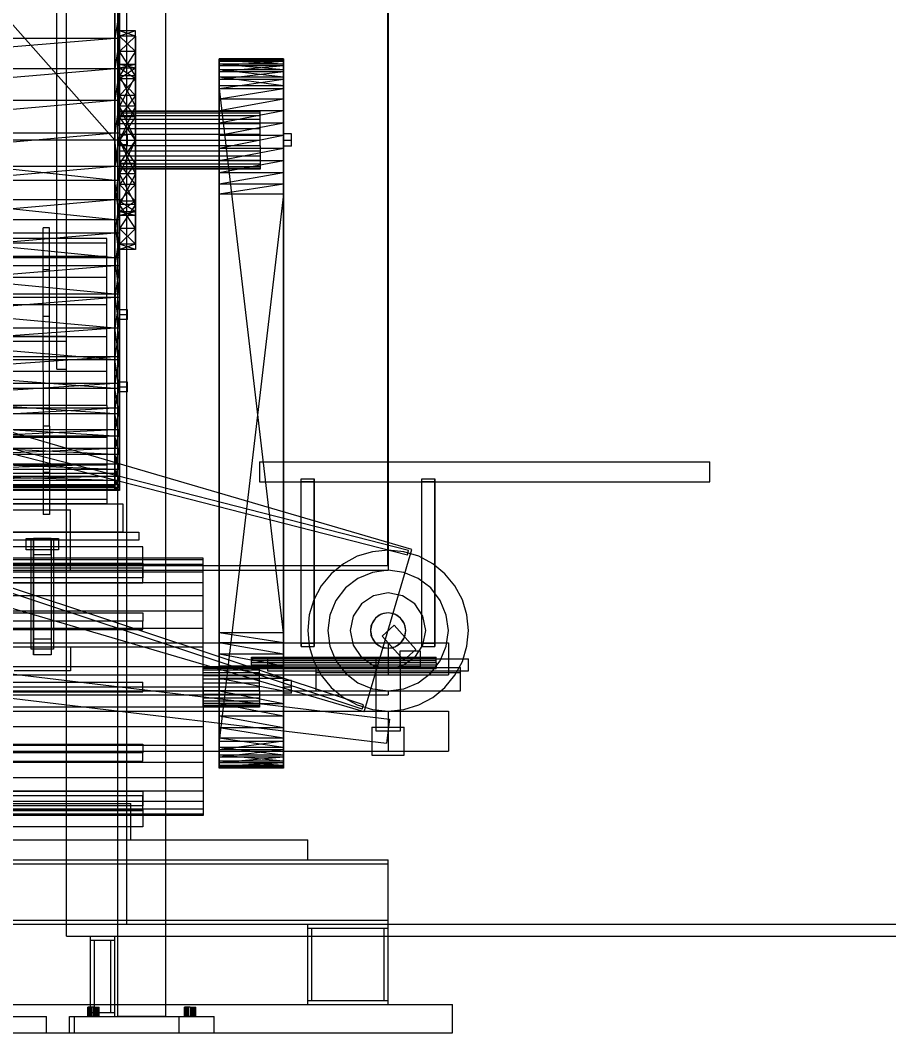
# Model space of a CAD drawing. Header units: millimetres. Extents: x -1970 to 59977, y -65068 to 6837.
# Drawn here: x 2142 to 3223, y -36000 to -34741 of the extents above; entities that cross this region are included whole.
import ezdxf

# ---------------------------------------------------------------- set-up
doc = ezdxf.new("R2010")
doc.units = ezdxf.units.MM
for name, color, linetype, lineweight in [('COTAS_P', 1, 'Continuous', 0), ('frontal_C04', 7, 'Continuous', 0), ('frontal_dos-mix', 7, 'Continuous', 0), ('frontal_secador', 7, 'Continuous', 0)]:
    doc.layers.add(name, color=color, linetype=linetype, lineweight=lineweight)
doc.dimstyles.new('R19_100', dxfattribs={"dimtxt": 250, "dimasz": 150, "dimexe": 150, "dimexo": 80, "dimgap": 100, "dimtad": 1, "dimtih": 1, "dimtoh": 1, "dimdsep": 46, "dimcen": 0.09, "dimadec": 0, "dimazin": 0, "dimtfac": 1, "dimtdec": 4, "dimtofl": 0, "dimtmove": 0, "dimatfit": 3, "dimfxl": 1, "dimtolj": 1, "dimtzin": 0, "dimarcsym": 0})

# ---------------------------------------------------------------- blocks, each defined once
blk = doc.blocks.new('*D37')
at = {"layer": 'COTAS_P', "color": 0, "lineweight": -2, "transparency": 16777216}
for p, q in [((-1750, -35420), (-1750, -34450)), ((2600, -35420), (2600, -34450)), ((-1600, -34600), (2450, -34600))]:
    blk.add_line(p, q, dxfattribs=at)
at = {"layer": 'COTAS_P', "color": 0, "transparency": 16777216}
for points in [[(-1600, -34575), (-1600, -34625), (-1750, -34600)], [(2450, -34575), (2450, -34625), (2600, -34600)]]:
    blk.add_solid(points, dxfattribs=at)
at = {"layer": 'Defpoints', "color": 0, "transparency": 16777216}
for p in [(2600, -34600), (-1750, -35500), (2600, -35500)]:
    blk.add_point(p, dxfattribs=at)

msp = doc.modelspace()

# ---------------------------------------------------------------- linework, layer by layer
at = {"layer": 'frontal_C04'}
for p, q in [((2170.833, -35012.865), (2170.833, -34999.3)), ((2178.833, -34999.3), (2170.833, -34999.3)), ((2178.833, -35012.865), (2178.833, -34999.3)), ((2250, -35012.5), (1600, -35012.5)), ((2250, -35018.122), (1600, -35018.122)), ((2170.833, -35051.494), (2170.833, -35012.865)), ((2178.833, -35012.865), (2170.833, -35012.865)), ((2178.833, -35051.494), (2178.833, -35012.865)), ((2250, -35018.122), (2250, -35012.5)), ((2250, -35034.606), (2250, -35018.122)), ((2250, -35034.606), (1600, -35034.606)), ((2250, -35060.827), (2250, -35034.606)), ((2250, -35060.827), (1600, -35060.827)), ((2170.833, -35109.306), (2170.833, -35051.494)), ((2178.833, -35051.494), (2170.833, -35051.494)), ((2178.833, -35109.306), (2178.833, -35051.494)), ((2250, -35095), (2250, -35060.827)), ((2629.541, -35399.241), (1529.541, -35076.741)), ((2250, -35095), (1600, -35095)), ((2250, -35134.795), (2250, -35095)), ((2170.833, -35177.5), (2170.833, -35109.306)), ((2178.833, -35109.306), (2170.833, -35109.306)), ((2178.833, -35177.5), (2178.833, -35109.306)), ((2624.025, -35406.022), (1514.118, -35122.276)), ((2625.511, -35400.209), (1515.604, -35116.463)), ((2250, -35134.795), (1600, -35134.795)), ((2250, -35177.5), (2250, -35134.795)), ((1600, -35177.5), (2250, -35177.5)), ((2170.833, -35177.5), (2170.833, -35245.694)), ((2170.833, -35177.5), (2178.833, -35177.5)), ((2178.833, -35245.694), (2178.833, -35177.5)), ((2250, -35220.205), (2250, -35177.5)), ((2250, -35220.205), (1600, -35220.205)), ((2250, -35220.205), (2250, -35260)), ((2567.591, -35597.768), (1480.177, -35237.3)), ((2569.479, -35592.073), (1482.065, -35231.605)), ((2170.833, -35245.694), (2170.833, -35303.506)), ((2178.833, -35245.694), (2170.833, -35245.694)), ((2178.833, -35245.694), (2178.833, -35303.506)), ((2250, -35260), (1600, -35260)), ((2250, -35260), (2250, -35294.173)), ((2570.459, -35600.759), (1470.459, -35278.259)), ((2250, -35294.173), (1600, -35294.173)), ((2250, -35294.173), (2250, -35320.394)), ((2440, -35290), (3000, -35290)), ((2440, -35290), (2440, -35315)), ((3000, -35315), (3000, -35290)), ((2170.833, -35303.506), (2170.833, -35342.135)), ((2178.833, -35303.506), (2170.833, -35303.506)), ((2178.833, -35303.506), (2178.833, -35342.135)), ((2492, -35314.915), (2492, -35311.085)), ((2492, -35311.085), (2508, -35311.085)), ((2492, -35516.085), (2492, -35311.085)), ((2508, -35311.085), (2508, -35314.915)), ((2508, -35516.085), (2508, -35311.085)), ((2642, -35314.915), (2642, -35311.085)), ((2642, -35311.085), (2658, -35311.085)), ((2642, -35516.085), (2642, -35311.085)), ((2658, -35311.085), (2658, -35314.915)), ((2658, -35516.085), (2658, -35311.085)), ((2250, -35320.394), (1600, -35320.394)), ((2250, -35320.394), (2250, -35336.878)), ((2440, -35315), (3000, -35315)), ((2508, -35314.915), (2492, -35314.915)), ((2492, -35519.915), (2492, -35314.915)), ((2508, -35314.915), (2508, -35519.915)), ((2658, -35314.915), (2642, -35314.915)), ((2642, -35519.915), (2642, -35314.915)), ((2658, -35314.915), (2658, -35519.915)), ((2250, -35336.878), (1600, -35336.878)), ((2250, -35336.878), (2250, -35342.5)), ((1580, -35342.5), (2270, -35342.5)), ((2250, -35342.5), (1600, -35342.5)), ((2170.833, -35342.135), (2170.833, -35355.7)), ((2178.833, -35342.135), (2170.833, -35342.135)), ((2178.833, -35342.135), (2178.833, -35355.7)), ((2270, -35342.5), (2270, -35377.5)), ((2178.833, -35355.7), (2170.833, -35355.7)), ((1360, -35377.5), (2290, -35377.5)), ((2290, -35387.5), (1360, -35387.5)), ((2270, -35377.5), (1580, -35377.5)), ((2150, -35385.5), (2190, -35385.5)), ((2150, -35399.5), (2150, -35385.5)), ((2156, -35385.5), (2184, -35385.5)), ((2156, -35523), (2156, -35385.5)), ((2181, -35385.527), (2159, -35385.527)), ((2159, -35385.527), (2159, -35405.473)), ((2159, -35510.027), (2159, -35385.527)), ((2181, -35405.473), (2181, -35385.527)), ((2181, -35385.527), (2181, -35510.027)), ((2184, -35385.5), (2184, -35523)), ((2190, -35385.5), (2190, -35399.5)), ((2290, -35377.5), (2290, -35387.5)), ((2190, -35399.5), (2150, -35399.5)), ((2580.491, -35401.921), (2561.732, -35407.612)), ((2570.459, -35600.759), (2629.541, -35399.241)), ((2600, -35400), (2580.491, -35401.921)), ((2619.509, -35401.921), (2600, -35400)), ((2638.268, -35407.612), (2619.509, -35401.921)), ((2624.025, -35406.022), (2625.511, -35400.209)), ((2159, -35405.473), (2181, -35405.473)), ((2159, -35405.473), (2159, -35529.973)), ((2181, -35405.473), (2181, -35529.973)), ((2561.732, -35407.612), (2544.443, -35416.853)), ((2655.557, -35416.853), (2638.268, -35407.612)), ((1540, -35419), (2600, -35419)), ((1540, -35425), (2600, -35425)), ((2544.443, -35416.853), (2529.289, -35429.289)), ((2600, -35425), (2580.589, -35427.556)), ((2600, -35419), (2600, -35425)), ((2619.411, -35427.556), (2600, -35425)), ((2670.711, -35429.289), (2655.557, -35416.853)), ((2529.289, -35429.289), (2516.853, -35444.443)), ((2562.5, -35435.048), (2546.967, -35446.967)), ((2580.589, -35427.556), (2562.5, -35435.048)), ((2637.5, -35435.048), (2619.411, -35427.556)), ((2653.033, -35446.967), (2637.5, -35435.048)), ((2683.147, -35444.443), (2670.711, -35429.289)), ((2516.853, -35444.443), (2507.612, -35461.732)), ((2546.967, -35446.967), (2535.048, -35462.5)), ((2664.952, -35462.5), (2653.033, -35446.967)), ((2692.388, -35461.732), (2683.147, -35444.443)), ((2507.612, -35461.732), (2501.921, -35480.491)), ((2535.048, -35462.5), (2527.556, -35480.589)), ((2582.014, -35456.578), (2566.766, -35466.766)), ((2600, -35453), (2582.014, -35456.578)), ((2617.986, -35456.578), (2600, -35453)), ((2633.234, -35466.766), (2617.986, -35456.578)), ((2672.444, -35480.589), (2664.952, -35462.5)), ((2698.079, -35480.491), (2692.388, -35461.732)), ((2566.766, -35466.766), (2556.578, -35482.014)), ((2643.422, -35482.014), (2633.234, -35466.766)), ((2501.921, -35480.491), (2500, -35500)), ((2527.556, -35480.589), (2525, -35500)), ((2556.578, -35482.014), (2553, -35500)), ((2580.947, -35489), (2578.75, -35494.306)), ((2584.444, -35484.444), (2579.675, -35491.581)), ((2584.444, -35484.444), (2580.947, -35489)), ((2591.581, -35479.675), (2584.444, -35484.444)), ((2589, -35480.947), (2584.444, -35484.444)), ((2594.306, -35478.75), (2589, -35480.947)), ((2600, -35478), (2591.581, -35479.675)), ((2600, -35478), (2594.306, -35478.75)), ((2608.419, -35479.675), (2600, -35478)), ((2605.694, -35478.75), (2600, -35478)), ((2611, -35480.947), (2605.694, -35478.75)), ((2615.556, -35484.444), (2608.419, -35479.675)), ((2615.556, -35484.444), (2611, -35480.947)), ((2620.325, -35491.581), (2615.556, -35484.444)), ((2619.053, -35489), (2615.556, -35484.444)), ((2621.25, -35494.306), (2619.053, -35489)), ((2647, -35500), (2643.422, -35482.014)), ((2675, -35500), (2672.444, -35480.589)), ((2700, -35500), (2698.079, -35480.491)), ((2500, -35500), (2501.921, -35519.509)), ((2525, -35500), (2527.556, -35519.411)), ((2553, -35500), (2556.578, -35517.986)), ((2579.675, -35491.581), (2578, -35500)), ((2578.75, -35494.306), (2578, -35500)), ((2578, -35500), (2579.675, -35508.419)), ((2578, -35500), (2578.75, -35505.694)), ((2592.567, -35506.69), (2607.433, -35493.31)), ((2607.433, -35493.31), (2634.433, -35523.31)), ((2622, -35500), (2620.325, -35491.581)), ((2620.325, -35508.419), (2622, -35500)), ((2622, -35500), (2621.25, -35494.306)), ((2621.25, -35505.694), (2622, -35500)), ((2643.422, -35517.986), (2647, -35500)), ((2672.444, -35519.411), (2675, -35500)), ((2698.079, -35519.509), (2700, -35500)), ((1850, -35515), (2600, -35515)), ((2159, -35529.973), (2159, -35510.027)), ((2159, -35510.027), (2181, -35510.027)), ((2181, -35510.027), (2181, -35529.973)), ((2578.75, -35505.694), (2580.947, -35511)), ((2579.675, -35508.419), (2584.444, -35515.556)), ((2580.947, -35511), (2584.444, -35515.556)), ((2592.567, -35506.69), (2619.567, -35536.69)), ((2600, -35515), (2600, -35555)), ((2600, -35515), (2675, -35515)), ((2615.556, -35515.556), (2620.325, -35508.419)), ((2615.556, -35515.556), (2619.053, -35511)), ((2619.053, -35511), (2621.25, -35505.694)), ((2675, -35515), (2675, -35555)), ((1851.787, -35520.107), (2601.787, -35610.107)), ((2135, -35520), (2205, -35520)), ((2184, -35523), (2156, -35523)), ((2205, -35520), (2205, -35550)), ((2508, -35516.085), (2492, -35516.085)), ((2492, -35516.085), (2492, -35519.915)), ((2492, -35519.915), (2508, -35519.915)), ((2501.921, -35519.509), (2507.612, -35538.268)), ((2508, -35519.915), (2508, -35516.085)), ((2527.556, -35519.411), (2535.048, -35537.5)), ((2556.578, -35517.986), (2566.766, -35533.234)), ((2584.444, -35515.556), (2591.581, -35520.325)), ((2584.444, -35515.556), (2589, -35519.053)), ((2589, -35519.053), (2594.306, -35521.25)), ((2591.581, -35520.325), (2600, -35522)), ((2594.306, -35521.25), (2600, -35522)), ((2600, -35522), (2608.419, -35520.325)), ((2600, -35522), (2605.694, -35521.25)), ((2605.694, -35521.25), (2611, -35519.053)), ((2608.419, -35520.325), (2615.556, -35515.556)), ((2611, -35519.053), (2615.556, -35515.556)), ((2615, -35525), (2640, -35525)), ((2615, -35545), (2615, -35525)), ((2634.433, -35523.31), (2619.567, -35536.69)), ((2633.234, -35533.234), (2643.422, -35517.986)), ((2640, -35525), (2640, -35545)), ((2658, -35516.085), (2642, -35516.085)), ((2642, -35516.085), (2642, -35519.915)), ((2642, -35519.915), (2658, -35519.915)), ((2658, -35519.915), (2658, -35516.085)), ((2664.952, -35537.5), (2672.444, -35519.411)), ((2692.388, -35538.268), (2698.079, -35519.509)), ((2181, -35529.973), (2159, -35529.973)), ((2430, -35533.533), (2430, -35533)), ((2430, -35533), (2660, -35533)), ((2430, -35535.05), (2430, -35533.533)), ((2430, -35533.533), (2660, -35533.533)), ((2430, -35537.321), (2430, -35535.05)), ((2430, -35535.05), (2660, -35535.05)), ((2430, -35540), (2430, -35537.321)), ((2430, -35537.321), (2660, -35537.321)), ((2430, -35542.679), (2430, -35540)), ((2660, -35540), (2430, -35540)), ((2450, -35535), (2700, -35535)), ((2450, -35535), (2450, -35550)), ((2507.612, -35538.268), (2516.853, -35555.557)), ((2535.048, -35537.5), (2546.967, -35553.033)), ((2566.766, -35533.234), (2582.014, -35543.422)), ((2615, -35535), (2585, -35535)), ((2585, -35625), (2585, -35535)), ((2615, -35535), (2615, -35625)), ((2617.986, -35543.422), (2633.234, -35533.234)), ((2653.033, -35553.033), (2664.952, -35537.5)), ((2660, -35533.533), (2660, -35533)), ((2660, -35535.05), (2660, -35533.533)), ((2660, -35537.321), (2660, -35535.05)), ((2660, -35540), (2660, -35537.321)), ((2660, -35540), (2660, -35542.679)), ((2683.147, -35555.557), (2692.388, -35538.268)), ((2700, -35550), (2700, -35535)), ((1848.213, -35549.893), (2598.213, -35639.893)), ((2205, -35550), (2135, -35550)), ((2430, -35542.679), (2430, -35544.95)), ((2430, -35542.679), (2660, -35542.679)), ((2430, -35544.95), (2430, -35546.467)), ((2430, -35544.95), (2660, -35544.95)), ((2430, -35546.467), (2430, -35547)), ((2430, -35546.467), (2660, -35546.467)), ((2430, -35547), (2660, -35547)), ((2450, -35550), (2700, -35550)), ((2510, -35546), (2690, -35546)), ((2510, -35546), (2510, -35552)), ((2510, -35550), (2690, -35550)), ((2510, -35550), (2510, -35575)), ((2510, -35552), (2690, -35552)), ((2546.967, -35553.033), (2562.5, -35564.952)), ((2582.014, -35543.422), (2600, -35547)), ((2600, -35547), (2617.986, -35543.422)), ((2640, -35545), (2615, -35545)), ((2637.5, -35564.952), (2653.033, -35553.033)), ((2660, -35542.679), (2660, -35544.95)), ((2660, -35544.95), (2660, -35546.467)), ((2660, -35546.467), (2660, -35547)), ((2690, -35552), (2690, -35546)), ((2690, -35575), (2690, -35550)), ((1850, -35555), (2600, -35555)), ((2516.853, -35555.557), (2529.289, -35570.711)), ((2562.5, -35564.952), (2580.589, -35572.444)), ((2600, -35555), (2675, -35555)), ((2619.411, -35572.444), (2637.5, -35564.952)), ((2670.711, -35570.711), (2683.147, -35555.557)), ((-1750, -35575), (2600, -35575)), ((2510, -35575), (2690, -35575)), ((2529.289, -35570.711), (2544.443, -35583.147)), ((2580.589, -35572.444), (2600, -35575)), ((2600, -35575), (2619.411, -35572.444)), ((2600, -35575), (2600, -35580)), ((2655.557, -35583.147), (2670.711, -35570.711)), ((-1750, -35580), (2600, -35580)), ((2544.443, -35583.147), (2561.732, -35592.388)), ((2638.268, -35592.388), (2655.557, -35583.147)), ((1850, -35600), (2600, -35600)), ((2561.732, -35592.388), (2580.491, -35598.079)), ((2567.591, -35597.768), (2569.479, -35592.073)), ((2580.491, -35598.079), (2600, -35600)), ((2600, -35600), (2619.509, -35598.079)), ((2600, -35600), (2600, -35650)), ((2600, -35600), (2675, -35600)), ((2619.509, -35598.079), (2638.268, -35592.388)), ((2675, -35600), (2675, -35650)), ((2601.787, -35610.107), (2598.213, -35639.893)), ((2580, -35620), (2620, -35620)), ((2580, -35620), (2580, -35655)), ((2615, -35625), (2585, -35625)), ((2620, -35655), (2620, -35620)), ((1850, -35650), (2600, -35650)), ((2600, -35650), (2675, -35650)), ((2580, -35655), (2620, -35655))]:
    msp.add_line(p, q, dxfattribs=at)
at = {"layer": 'frontal_dos-mix'}
for p, q in [((2263.756, -35980), (2263.756, -33722.899)), ((2323.756, -35980), (2323.756, -33722.899)), ((2226.995, -35968), (2226.756, -35968)), ((2226.756, -35980), (2226.756, -35968)), ((2227.694, -35968), (2226.995, -35968)), ((2226.995, -35980), (2226.995, -35968)), ((2228.807, -35968), (2227.694, -35968)), ((2227.694, -35980), (2227.694, -35968)), ((2230.256, -35968), (2228.807, -35968)), ((2228.807, -35980), (2228.807, -35968)), ((2231.945, -35968), (2230.256, -35968)), ((2230.256, -35980), (2230.256, -35968)), ((2233.756, -35968), (2231.945, -35968)), ((2231.945, -35980), (2231.945, -35968)), ((2233.756, -35968), (2235.568, -35968)), ((2233.756, -35968), (2233.756, -35980)), ((2235.568, -35968), (2237.256, -35968)), ((2235.568, -35980), (2235.568, -35968)), ((2237.256, -35968), (2238.706, -35968)), ((2237.256, -35980), (2237.256, -35968)), ((2238.706, -35968), (2239.818, -35968)), ((2238.706, -35980), (2238.706, -35968)), ((2239.818, -35968), (2240.518, -35968)), ((2239.818, -35980), (2239.818, -35968)), ((2240.518, -35968), (2240.756, -35968)), ((2240.518, -35980), (2240.518, -35968)), ((2240.756, -35980), (2240.756, -35968)), ((2346.995, -35968), (2346.756, -35968)), ((2346.756, -35980), (2346.756, -35968)), ((2347.694, -35968), (2346.995, -35968)), ((2346.995, -35980), (2346.995, -35968)), ((2348.807, -35968), (2347.694, -35968)), ((2347.694, -35980), (2347.694, -35968)), ((2350.256, -35968), (2348.807, -35968)), ((2348.807, -35980), (2348.807, -35968)), ((2351.945, -35968), (2350.256, -35968)), ((2350.256, -35980), (2350.256, -35968)), ((2353.756, -35968), (2351.945, -35968)), ((2351.945, -35980), (2351.945, -35968)), ((2353.756, -35968), (2355.568, -35968)), ((2353.756, -35968), (2353.756, -35980)), ((2355.568, -35968), (2357.256, -35968)), ((2355.568, -35980), (2355.568, -35968)), ((2357.256, -35968), (2358.706, -35968)), ((2357.256, -35980), (2357.256, -35968)), ((2358.706, -35968), (2359.818, -35968)), ((2358.706, -35980), (2358.706, -35968)), ((2359.818, -35968), (2360.518, -35968)), ((2359.818, -35980), (2359.818, -35968)), ((2360.518, -35968), (2360.756, -35968)), ((2360.518, -35980), (2360.518, -35968)), ((2360.756, -35980), (2360.756, -35968)), ((2203.756, -35980), (2383.756, -35980)), ((2203.756, -36000), (2203.756, -35980)), ((2226.995, -35980), (2226.756, -35980)), ((2227.694, -35980), (2226.995, -35980)), ((2228.807, -35980), (2227.694, -35980)), ((2230.256, -35980), (2228.807, -35980)), ((2231.945, -35980), (2230.256, -35980)), ((2233.756, -35980), (2231.945, -35980)), ((2235.568, -35980), (2233.756, -35980)), ((2235.568, -35980), (2237.256, -35980)), ((2237.256, -35980), (2238.706, -35980)), ((2238.706, -35980), (2239.818, -35980)), ((2239.818, -35980), (2240.518, -35980)), ((2240.518, -35980), (2240.756, -35980)), ((2323.756, -35980), (2263.756, -35980)), ((2346.995, -35980), (2346.756, -35980)), ((2347.694, -35980), (2346.995, -35980)), ((2348.807, -35980), (2347.694, -35980)), ((2350.256, -35980), (2348.807, -35980)), ((2351.945, -35980), (2350.256, -35980)), ((2353.756, -35980), (2351.945, -35980)), ((2355.568, -35980), (2353.756, -35980)), ((2355.568, -35980), (2357.256, -35980)), ((2357.256, -35980), (2358.706, -35980)), ((2358.706, -35980), (2359.818, -35980)), ((2359.818, -35980), (2360.518, -35980)), ((2360.518, -35980), (2360.756, -35980)), ((2383.756, -36000), (2383.756, -35980)), ((2203.756, -36000), (2383.756, -36000))]:
    msp.add_line(p, q, dxfattribs=at)
at = {"layer": 'frontal_secador'}
for p, q in [((2200, -35865), (2200, -33925)), ((2275, -35865), (2275, -33925)), ((2260, -34890), (1790, -34360)), ((2260, -34360), (2260, -34890)), ((2266, -34890), (2260, -34360)), ((2266, -34360), (2266, -34890)), ((2188, -35140), (2188, -34540)), ((2200, -35140), (2200, -34540)), ((2200, -35134), (2200, -34546)), ((2260, -34890), (2260, -34543.834)), ((2260, -35081.561), (2260, -34543.834)), ((2260, -34543.834), (2260, -34964.32)), ((2260, -35313.212), (2260, -34543.834)), ((2266, -34890), (2266, -34543.834)), ((2266, -35081.561), (2266, -34543.834)), ((2266, -34543.834), (2266, -34964.32)), ((2266, -35313.212), (2266, -34543.834)), ((2260, -34890), (2260, -34575.203)), ((2266, -34890), (2266, -34575.203)), ((2260, -34663.997), (2260, -34801.597)), ((2260, -34663.997), (2260, -34964.32)), ((2266, -34663.997), (2266, -34801.597)), ((2266, -34663.997), (2266, -34964.32)), ((2260, -34728.067), (2260, -34801.597)), ((2260, -34763.832), (2260, -34728.067)), ((2266, -34728.067), (2260, -34763.832)), ((2266, -34728.067), (2266, -34801.597)), ((2266, -34763.832), (2266, -34728.067)), ((2266, -34760.656), (2266, -34754)), ((2286, -34760.656), (2266, -34754)), ((2286, -34754), (2266, -34754)), ((2286, -34754), (2266, -34760.656)), ((2286, -34760.656), (2286, -34754)), ((2260, -34763.832), (1790, -34763.832)), ((2260, -34763.832), (1790, -34801.597)), ((2260, -34801.597), (2260, -34763.832)), ((2266, -34763.832), (2260, -34763.832)), ((2266, -34763.832), (2260, -34801.597)), ((2266, -34760.656), (2266, -34810.061)), ((2266, -34779.974), (2266, -34760.656)), ((2266, -34890), (2266, -34760.656)), ((2266, -34813.952), (2266, -34760.656)), ((2266, -34800.601), (2266, -34760.656)), ((2266, -34796), (2266, -34760.656)), ((2286, -34779.974), (2266, -34760.656)), ((2286, -34760.656), (2266, -34760.656)), ((2286, -34760.656), (2266, -34779.974)), ((2266, -34801.597), (2266, -34763.832)), ((2286, -34810.061), (2286, -34760.656)), ((2286, -34760.656), (2286, -34779.974)), ((2286, -34760.656), (2286, -34890)), ((2286, -34760.656), (2286, -34813.952)), ((2286, -34760.656), (2286, -34800.601)), ((2286, -34760.656), (2286, -34796)), ((2266, -34810.061), (2266, -34779.974)), ((2286, -34810.061), (2266, -34779.974)), ((2286, -34779.974), (2266, -34779.974)), ((2286, -34779.974), (2266, -34810.061)), ((2286, -34779.974), (2286, -34810.061)), ((2266, -34800.601), (2266, -34796)), ((2266, -34796), (2266, -34810.061)), ((2286, -34800.601), (2266, -34796)), ((2286, -34796), (2266, -34796)), ((2286, -34796), (2266, -34800.601)), ((2286, -34796), (2286, -34800.601)), ((2286, -34810.061), (2286, -34796)), ((2390, -34789.148), (2390, -34795.776)), ((2390, -34791.246), (2390, -34789.148)), ((2390, -34792.393), (2390, -34789.148)), ((2390, -34789.148), (2390, -34789.534)), ((2390, -34789.148), (2390, -34811.626)), ((2390, -34805.193), (2390, -34789.148)), ((2390, -34789.148), (2390, -35529.09)), ((2390, -34853.63), (2390, -34789.148)), ((2470, -34791.246), (2390, -34789.148)), ((2470, -34789.148), (2390, -34789.148)), ((2470, -34789.148), (2390, -34789.534)), ((2390, -34789.534), (2390, -34792.393)), ((2470, -34789.534), (2390, -34789.534)), ((2470, -34789.534), (2390, -34792.393)), ((2390, -34795.776), (2390, -34791.246)), ((2470, -34795.776), (2390, -34791.246)), ((2470, -34791.246), (2390, -34791.246)), ((2390, -34805.193), (2390, -34792.393)), ((2390, -34792.393), (2390, -34797.656)), ((2470, -34792.393), (2390, -34792.393)), ((2470, -34792.393), (2390, -34797.656)), ((2390, -34795.776), (2390, -34811.626)), ((2390, -34802.625), (2390, -34795.776)), ((2470, -34802.625), (2390, -34795.776)), ((2470, -34795.776), (2390, -34795.776)), ((2390, -34797.656), (2390, -34805.193)), ((2470, -34797.656), (2390, -34797.656)), ((2470, -34797.656), (2390, -34805.193)), ((2470, -34795.776), (2470, -34789.148)), ((2470, -34789.148), (2470, -34791.246)), ((2470, -34789.148), (2470, -34792.393)), ((2470, -34789.534), (2470, -34789.148)), ((2470, -34811.626), (2470, -34789.148)), ((2470, -34789.148), (2470, -34805.193)), ((2470, -35529.09), (2470, -34789.148)), ((2470, -34789.148), (2470, -34853.63)), ((2470, -34792.393), (2470, -34789.534)), ((2470, -34791.246), (2470, -34795.776)), ((2470, -34792.393), (2470, -34805.193)), ((2470, -34797.656), (2470, -34792.393)), ((2470, -34811.626), (2470, -34795.776)), ((2470, -34795.776), (2470, -34802.625)), ((2470, -34805.193), (2470, -34797.656)), ((2260, -34801.597), (1790, -34801.597)), ((2260, -34801.597), (1790, -34840.964)), ((2260, -34801.597), (2260, -34881.506)), ((2260, -34840.964), (2260, -34801.597)), ((2260, -34801.597), (2260, -34964.32)), ((2266, -34801.597), (2260, -34801.597)), ((2266, -34801.597), (2260, -34840.964)), ((2266, -34813.952), (2266, -34800.601)), ((2266, -34800.601), (2266, -34810.061)), ((2286, -34813.952), (2266, -34800.601)), ((2286, -34800.601), (2266, -34800.601)), ((2286, -34800.601), (2266, -34813.952)), ((2266, -34801.597), (2266, -34881.506)), ((2266, -34840.964), (2266, -34801.597)), ((2266, -34801.597), (2266, -34964.32)), ((2266, -34810.061), (2266, -34890)), ((2266, -34847.974), (2266, -34810.061)), ((2266, -34810.061), (2266, -34969.939)), ((2266, -34813.952), (2266, -34810.061)), ((2266, -34834.748), (2266, -34810.061)), ((2266, -34860.952), (2266, -34810.061)), ((2286, -34847.974), (2266, -34810.061)), ((2286, -34810.061), (2266, -34810.061)), ((2286, -34810.061), (2266, -34847.974)), ((2286, -34800.601), (2286, -34813.952)), ((2286, -34810.061), (2286, -34800.601)), ((2286, -34890), (2286, -34810.061)), ((2286, -34810.061), (2286, -34847.974)), ((2286, -34969.939), (2286, -34810.061)), ((2286, -34810.061), (2286, -34813.952)), ((2286, -34810.061), (2286, -34834.748)), ((2286, -34810.061), (2286, -34860.952)), ((2390, -34811.626), (2390, -34802.625)), ((2470, -34811.626), (2390, -34802.625)), ((2470, -34802.625), (2390, -34802.625)), ((2390, -34826.293), (2390, -34805.193)), ((2390, -34805.193), (2390, -34814.817)), ((2390, -34853.63), (2390, -34805.193)), ((2470, -34805.193), (2390, -34805.193)), ((2470, -34805.193), (2390, -34814.817)), ((2470, -34802.625), (2470, -34811.626)), ((2470, -34805.193), (2470, -34826.293)), ((2470, -34814.817), (2470, -34805.193)), ((2470, -34805.193), (2470, -34853.63)), ((2266, -34813.952), (2266, -34890)), ((2266, -34834.748), (2266, -34813.952)), ((2286, -34834.748), (2266, -34813.952)), ((2286, -34813.952), (2266, -34813.952)), ((2286, -34813.952), (2266, -34834.748)), ((2286, -34890), (2286, -34813.952)), ((2286, -34813.952), (2286, -34834.748)), ((2390, -34811.626), (2390, -35502.557)), ((2390, -34822.557), (2390, -34811.626)), ((2390, -34811.626), (2390, -35529.09)), ((2470, -34822.557), (2390, -34811.626)), ((2470, -34811.626), (2390, -34811.626)), ((2390, -34814.817), (2390, -34826.293)), ((2470, -34814.817), (2390, -34814.817)), ((2470, -34814.817), (2390, -34826.293)), ((2390, -35502.557), (2390, -34822.557)), ((2470, -35502.557), (2390, -34822.557)), ((2470, -34822.557), (2390, -34822.557)), ((2470, -35502.557), (2470, -34811.626)), ((2470, -34811.626), (2470, -34822.557)), ((2470, -35529.09), (2470, -34811.626)), ((2470, -34826.293), (2470, -34814.817)), ((2470, -34822.557), (2470, -35502.557)), ((2266, -34834.748), (2266, -34890)), ((2266, -34860.952), (2266, -34834.748)), ((2286, -34860.952), (2266, -34834.748)), ((2286, -34834.748), (2266, -34834.748)), ((2286, -34834.748), (2266, -34860.952)), ((2286, -34890), (2286, -34834.748)), ((2286, -34834.748), (2286, -34860.952)), ((2390, -34853.63), (2390, -34826.293)), ((2390, -34826.293), (2390, -34839.338)), ((2470, -34826.293), (2390, -34826.293)), ((2470, -34826.293), (2390, -34839.338)), ((2470, -34826.293), (2470, -34853.63)), ((2470, -34839.338), (2470, -34826.293)), ((2260, -34840.964), (1790, -34840.964)), ((2260, -34840.964), (1790, -34881.506)), ((2260, -34881.506), (2260, -34840.964)), ((2266, -34840.964), (2260, -34840.964)), ((2266, -34840.964), (2260, -34881.506)), ((2266, -34881.506), (2266, -34840.964)), ((2266, -34890), (2266, -34847.974)), ((2286, -34890), (2266, -34847.974)), ((2286, -34847.974), (2266, -34847.974)), ((2286, -34847.974), (2266, -34890)), ((2286, -34847.974), (2286, -34890)), ((2390, -34839.338), (2390, -34853.63)), ((2470, -34839.338), (2390, -34839.338)), ((2470, -34839.338), (2390, -34853.63)), ((2470, -34853.63), (2470, -34839.338)), ((2266, -34854.692), (2266, -34854)), ((2441, -34854), (2266, -34854)), ((2266, -34856.74), (2266, -34854.692)), ((2441, -34854.692), (2266, -34854.692)), ((2266, -34860.067), (2266, -34856.74)), ((2441, -34856.74), (2266, -34856.74)), ((2266, -34864.544), (2266, -34860.067)), ((2441, -34860.067), (2266, -34860.067)), ((2390, -34884.527), (2390, -34853.63)), ((2390, -34853.63), (2390, -34868.818)), ((2390, -34915.96), (2390, -34853.63)), ((2390, -35657.375), (2390, -34853.63)), ((2390, -34853.63), (2390, -35529.09)), ((2470, -34853.63), (2390, -34853.63)), ((2470, -34853.63), (2390, -34868.818)), ((2441, -34854.692), (2441, -34854)), ((2441, -34856.74), (2441, -34854.692)), ((2441, -34860.067), (2441, -34856.74)), ((2441, -34864.544), (2441, -34860.067)), ((2470, -34853.63), (2470, -34884.527)), ((2470, -34868.818), (2470, -34853.63)), ((2470, -34853.63), (2470, -34915.96)), ((2470, -34853.63), (2470, -35657.375)), ((2470, -35529.09), (2470, -34853.63)), ((2266, -34860.952), (2266, -34890)), ((2266, -34860.952), (2266, -34969.939)), ((2286, -34890), (2266, -34860.952)), ((2286, -34860.952), (2266, -34860.952)), ((2286, -34860.952), (2266, -34890)), ((2266, -34869.999), (2266, -34864.544)), ((2441, -34864.544), (2266, -34864.544)), ((2266, -34876.223), (2266, -34869.999)), ((2441, -34869.999), (2266, -34869.999)), ((2286, -34890), (2286, -34860.952)), ((2286, -34969.939), (2286, -34860.952)), ((2390, -34868.818), (2390, -34884.527)), ((2470, -34868.818), (2390, -34868.818)), ((2470, -34868.818), (2390, -34884.527)), ((2441, -34869.999), (2441, -34864.544)), ((2441, -34876.223), (2441, -34869.999)), ((2470, -34884.527), (2470, -34868.818)), ((2260, -34881.506), (1790, -34881.506)), ((2260, -34881.506), (1790, -34922.778)), ((2260, -34881.506), (2260, -34964.32)), ((2260, -34922.778), (2260, -34881.506)), ((2266, -34881.506), (2260, -34881.506)), ((2266, -34881.506), (2260, -34922.778)), ((2266, -34882.977), (2266, -34876.223)), ((2441, -34876.223), (2266, -34876.223)), ((2266, -34881.506), (2266, -34964.32)), ((2266, -34922.778), (2266, -34881.506)), ((2266, -34890), (2266, -34882.977)), ((2441, -34882.977), (2266, -34882.977)), ((2266, -34890), (2266, -34883.938)), ((2276, -34883.938), (2266, -34883.938)), ((2276, -34890), (2276, -34883.938)), ((2390, -34915.96), (2390, -34884.527)), ((2390, -34884.527), (2390, -34900.371)), ((2470, -34884.527), (2390, -34884.527)), ((2470, -34884.527), (2390, -34900.371)), ((2441, -34882.977), (2441, -34876.223)), ((2441, -34890), (2441, -34882.977)), ((2470, -34890), (2470, -34882.206)), ((2480, -34882.206), (2470, -34882.206)), ((2470, -34884.527), (2470, -34915.96)), ((2470, -34900.371), (2470, -34884.527)), ((2480, -34890), (2480, -34882.206)), ((2260, -34940.203), (1790, -34890)), ((2260, -34890), (1790, -34890)), ((2260, -34989.216), (2260, -34890)), ((2260, -34890), (2260, -34940.203)), ((2260, -35081.561), (2260, -34890)), ((2266, -34940.203), (2260, -34890)), ((2266, -34890), (2260, -34890)), ((2266, -34989.216), (2266, -34890)), ((2266, -34890), (2266, -34940.203)), ((2266, -35081.561), (2266, -34890)), ((2266, -34890), (2266, -34919.048)), ((2266, -34969.939), (2266, -34890)), ((2266, -34890), (2266, -34932.026)), ((2266, -34890), (2266, -34945.252)), ((2266, -35019.344), (2266, -34890)), ((2266, -34890), (2266, -34966.048)), ((2266, -34890), (2286, -34890)), ((2286, -34890), (2266, -34932.026)), ((2286, -34932.026), (2266, -34890)), ((2286, -34890), (2266, -34919.048)), ((2286, -34919.048), (2266, -34890)), ((2266, -34890), (2266, -34897.023)), ((2266, -34890), (2441, -34890)), ((2266, -34890), (2266, -34896.062)), ((2266, -34890), (2276, -34890)), ((2276, -34896.062), (2266, -34896.062)), ((2266, -34897.023), (2266, -34903.777)), ((2441, -34897.023), (2266, -34897.023)), ((2276, -34896.062), (2276, -34890)), ((2286, -34919.048), (2286, -34890)), ((2286, -34890), (2286, -34969.939)), ((2286, -34932.026), (2286, -34890)), ((2286, -34945.252), (2286, -34890)), ((2286, -34890), (2286, -35019.344)), ((2286, -34966.048), (2286, -34890)), ((2441, -34897.023), (2441, -34890)), ((2441, -34897.023), (2441, -34903.777)), ((2470, -34890), (2470, -34897.794)), ((2470, -34890), (2480, -34890)), ((2480, -34897.794), (2470, -34897.794)), ((2480, -34897.794), (2480, -34890)), ((2266, -34903.777), (2266, -34910.001)), ((2441, -34903.777), (2266, -34903.777)), ((2266, -34910.001), (2266, -34915.456)), ((2441, -34910.001), (2266, -34910.001)), ((2390, -34900.371), (2390, -34915.96)), ((2470, -34900.371), (2390, -34900.371)), ((2470, -34900.371), (2390, -34915.96)), ((2441, -34903.777), (2441, -34910.001)), ((2441, -34910.001), (2441, -34915.456)), ((2470, -34915.96), (2470, -34900.371)), ((2260, -34922.778), (1790, -34922.778)), ((2260, -34922.778), (1790, -34964.32)), ((2260, -34964.32), (2260, -34922.778)), ((2266, -34922.778), (2260, -34922.778)), ((2266, -34922.778), (2260, -34964.32)), ((2266, -34915.456), (2266, -34919.933)), ((2441, -34915.456), (2266, -34915.456)), ((2266, -34945.252), (2266, -34919.048)), ((2266, -34969.939), (2266, -34919.048)), ((2286, -34919.048), (2266, -34919.048)), ((2286, -34919.048), (2266, -34945.252)), ((2286, -34945.252), (2266, -34919.048)), ((2266, -34919.933), (2266, -34923.26)), ((2441, -34919.933), (2266, -34919.933)), ((2266, -34964.32), (2266, -34922.778)), ((2266, -34923.26), (2266, -34925.308)), ((2441, -34923.26), (2266, -34923.26)), ((2286, -34919.048), (2286, -34945.252)), ((2286, -34919.048), (2286, -34969.939)), ((2390, -34944.852), (2390, -34915.96)), ((2390, -34915.96), (2390, -34930.91)), ((2390, -35657.375), (2390, -34915.96)), ((2470, -34915.96), (2390, -34915.96)), ((2470, -34915.96), (2390, -34930.91)), ((2441, -34915.456), (2441, -34919.933)), ((2441, -34919.933), (2441, -34923.26)), ((2441, -34923.26), (2441, -34925.308)), ((2470, -34915.96), (2470, -34944.852)), ((2470, -34930.91), (2470, -34915.96)), ((2470, -34915.96), (2470, -35657.375)), ((2266, -34925.308), (2266, -34926)), ((2441, -34925.308), (2266, -34925.308)), ((2441, -34926), (2266, -34926)), ((2266, -34932.026), (2266, -34969.939)), ((2286, -34932.026), (2266, -34932.026)), ((2286, -34932.026), (2266, -34969.939)), ((2286, -34969.939), (2266, -34932.026)), ((2286, -34969.939), (2286, -34932.026)), ((2390, -34930.91), (2390, -34944.852)), ((2470, -34930.91), (2390, -34930.91)), ((2470, -34930.91), (2390, -34944.852)), ((2441, -34925.308), (2441, -34926)), ((2470, -34944.852), (2470, -34930.91)), ((2260, -34989.216), (1790, -34940.203)), ((2260, -34940.203), (1790, -34940.203)), ((2260, -34940.203), (2260, -34989.216)), ((2266, -34989.216), (2260, -34940.203)), ((2266, -34940.203), (2260, -34940.203)), ((2266, -34940.203), (2266, -34989.216)), ((2266, -34966.048), (2266, -34945.252)), ((2266, -34969.939), (2266, -34945.252)), ((2286, -34945.252), (2266, -34945.252)), ((2286, -34945.252), (2266, -34966.048)), ((2286, -34966.048), (2266, -34945.252)), ((2286, -34945.252), (2286, -34966.048)), ((2286, -34945.252), (2286, -34969.939)), ((2390, -35637.443), (2390, -34944.852)), ((2390, -34944.852), (2390, -34957.443)), ((2390, -35657.375), (2390, -34944.852)), ((2470, -34944.852), (2390, -34944.852)), ((2470, -34944.852), (2390, -34957.443)), ((2470, -34944.852), (2470, -35637.443)), ((2470, -34957.443), (2470, -34944.852)), ((2470, -34944.852), (2470, -35657.375)), ((2390, -34957.443), (2390, -35637.443)), ((2470, -34957.443), (2390, -34957.443)), ((2470, -34957.443), (2390, -35637.443)), ((2470, -35637.443), (2470, -34957.443)), ((2260, -34964.32), (1790, -34964.32)), ((2260, -34964.32), (1790, -35005.66)), ((2260, -34964.32), (2260, -35046.325)), ((2260, -35005.66), (2260, -34964.32)), ((2260, -34964.32), (2260, -35123.732)), ((2260, -34964.32), (2260, -35250.28)), ((2260, -34964.32), (2260, -35313.212)), ((2266, -34964.32), (2260, -34964.32)), ((2266, -34964.32), (2260, -35005.66)), ((2266, -34964.32), (2266, -35046.325)), ((2266, -35005.66), (2266, -34964.32)), ((2266, -34964.32), (2266, -35123.732)), ((2266, -34964.32), (2266, -35250.28)), ((2266, -34964.32), (2266, -35313.212)), ((2266, -35019.344), (2266, -34966.048)), ((2266, -34979.399), (2266, -34966.048)), ((2266, -34969.939), (2266, -34966.048)), ((2286, -34966.048), (2266, -34966.048)), ((2286, -34966.048), (2266, -34979.399)), ((2286, -34979.399), (2266, -34966.048)), ((2266, -35019.344), (2266, -34969.939)), ((2266, -34969.939), (2266, -35000.026)), ((2286, -34969.939), (2266, -34969.939)), ((2286, -34969.939), (2266, -35000.026)), ((2286, -35000.026), (2266, -34969.939)), ((2286, -34966.048), (2286, -35019.344)), ((2286, -34966.048), (2286, -34979.399)), ((2286, -34966.048), (2286, -34969.939)), ((2286, -34969.939), (2286, -35019.344)), ((2286, -35000.026), (2286, -34969.939)), ((2266, -35019.344), (2266, -34979.399)), ((2266, -34984), (2266, -34979.399)), ((2286, -34979.399), (2266, -34979.399)), ((2286, -34979.399), (2266, -34984)), ((2286, -34984), (2266, -34979.399)), ((2266, -35019.344), (2266, -34984)), ((2286, -34984), (2266, -34984)), ((2286, -34979.399), (2286, -35019.344)), ((2286, -34979.399), (2286, -34984)), ((2286, -34984), (2286, -35019.344)), ((2260, -35036.504), (1790, -34989.216)), ((2260, -34989.216), (1790, -34989.216)), ((2260, -35081.561), (2260, -34989.216)), ((2260, -34989.216), (2260, -35036.504)), ((2266, -35036.504), (2260, -34989.216)), ((2266, -34989.216), (2260, -34989.216)), ((2266, -35081.561), (2266, -34989.216)), ((2266, -34989.216), (2266, -35036.504)), ((2260, -35005.66), (1790, -35005.66)), ((2260, -35005.66), (1790, -35046.325)), ((2260, -35046.325), (2260, -35005.66)), ((2266, -35005.66), (2260, -35005.66)), ((2266, -35005.66), (2260, -35046.325)), ((2266, -35000.026), (2266, -35019.344)), ((2286, -35000.026), (2266, -35000.026)), ((2286, -35000.026), (2266, -35019.344)), ((2286, -35019.344), (2266, -35000.026)), ((2266, -35046.325), (2266, -35005.66)), ((2286, -35019.344), (2286, -35000.026)), ((2266, -35019.344), (2266, -35026)), ((2286, -35019.344), (2266, -35019.344)), ((2286, -35019.344), (2266, -35026)), ((2286, -35026), (2266, -35019.344)), ((2286, -35019.344), (2286, -35026)), ((2260, -35081.561), (1790, -35036.504)), ((2260, -35036.504), (1790, -35036.504)), ((2260, -35036.504), (2260, -35081.561)), ((2266, -35081.561), (2260, -35036.504)), ((2266, -35036.504), (2260, -35036.504)), ((2286, -35026), (2266, -35026)), ((2266, -35036.504), (2266, -35081.561)), ((2260, -35046.325), (1790, -35046.325)), ((2260, -35046.325), (1790, -35085.838)), ((2260, -35046.325), (2260, -35123.732)), ((2260, -35085.838), (2260, -35046.325)), ((2266, -35046.325), (2260, -35046.325)), ((2266, -35046.325), (2260, -35085.838)), ((2266, -35046.325), (2266, -35123.732)), ((2266, -35085.838), (2266, -35046.325)), ((2260, -35123.91), (1790, -35081.561)), ((2260, -35081.561), (1790, -35081.561)), ((2260, -35085.838), (1790, -35085.838)), ((2260, -35085.838), (1790, -35123.732)), ((2260, -35163.111), (2260, -35081.561)), ((2260, -35081.561), (2260, -35123.91)), ((2260, -35230.519), (2260, -35081.561)), ((2260, -35313.212), (2260, -35081.561)), ((2266, -35123.91), (2260, -35081.561)), ((2266, -35081.561), (2260, -35081.561)), ((2260, -35123.732), (2260, -35085.838)), ((2266, -35085.838), (2260, -35085.838)), ((2266, -35085.838), (2260, -35123.732)), ((2266, -35163.111), (2266, -35081.561)), ((2266, -35081.561), (2266, -35123.91)), ((2266, -35230.519), (2266, -35081.561)), ((2266, -35313.212), (2266, -35081.561)), ((2266, -35123.732), (2266, -35085.838)), ((2266, -35107.082), (2266, -35101.02)), ((2276, -35101.02), (2266, -35101.02)), ((2266, -35107.082), (2266, -35113.144)), ((2266, -35107.082), (2276, -35107.082)), ((2276, -35107.082), (2276, -35101.02)), ((2276, -35113.144), (2276, -35107.082)), ((2260, -35123.732), (1790, -35123.732)), ((2260, -35123.732), (1790, -35159.551)), ((2260, -35163.111), (1790, -35123.91)), ((2260, -35123.91), (1790, -35123.91)), ((2260, -35123.732), (2260, -35192.855)), ((2260, -35159.551), (2260, -35123.732)), ((2260, -35123.732), (2260, -35250.28)), ((2266, -35123.732), (2260, -35123.732)), ((2266, -35123.732), (2260, -35159.551)), ((2260, -35123.91), (2260, -35163.111)), ((2266, -35163.111), (2260, -35123.91)), ((2266, -35123.91), (2260, -35123.91)), ((2276, -35113.144), (2266, -35113.144)), ((2266, -35123.732), (2266, -35192.855)), ((2266, -35159.551), (2266, -35123.732)), ((2266, -35123.732), (2266, -35250.28)), ((2266, -35123.91), (2266, -35163.111)), ((1400, -35134), (2200, -35134)), ((2200, -35140), (2200, -35134)), ((1400, -35140), (2200, -35140)), ((2188, -35140), (2200, -35140)), ((2188, -35175), (2188, -35140)), ((2200, -35175), (2200, -35140)), ((2260, -35159.551), (1790, -35159.551)), ((2260, -35159.551), (1790, -35192.855)), ((2260, -35192.855), (2260, -35159.551)), ((2266, -35159.551), (2260, -35159.551)), ((2266, -35159.551), (2260, -35192.855)), ((2266, -35192.855), (2266, -35159.551)), ((2260, -35198.765), (1790, -35163.111)), ((2260, -35163.111), (1790, -35163.111)), ((2188, -35175), (2200, -35175)), ((2260, -35230.519), (2260, -35163.111)), ((2260, -35163.111), (2260, -35198.765)), ((2266, -35198.765), (2260, -35163.111)), ((2266, -35163.111), (2260, -35163.111)), ((2266, -35230.519), (2266, -35163.111)), ((2266, -35163.111), (2266, -35198.765)), ((2260, -35192.855), (1790, -35192.855)), ((2260, -35192.855), (1790, -35223.228)), ((2260, -35230.519), (1790, -35198.765)), ((2260, -35198.765), (1790, -35198.765)), ((2260, -35192.855), (2260, -35250.28)), ((2260, -35223.228), (2260, -35192.855)), ((2266, -35192.855), (2260, -35192.855)), ((2266, -35192.855), (2260, -35223.228)), ((2260, -35198.765), (2260, -35230.519)), ((2266, -35230.519), (2260, -35198.765)), ((2266, -35198.765), (2260, -35198.765)), ((2266, -35197), (2266, -35190.938)), ((2276, -35190.938), (2266, -35190.938)), ((2266, -35192.855), (2266, -35250.28)), ((2266, -35223.228), (2266, -35192.855)), ((2266, -35197), (2266, -35203.062)), ((2266, -35197), (2276, -35197)), ((2266, -35198.765), (2266, -35230.519)), ((2276, -35197), (2276, -35190.938)), ((2276, -35203.062), (2276, -35197)), ((2276, -35203.062), (2266, -35203.062)), ((2260, -35223.228), (1790, -35223.228)), ((2260, -35223.228), (1790, -35250.28)), ((2260, -35250.28), (2260, -35223.228)), ((2266, -35223.228), (2260, -35223.228)), ((2266, -35223.228), (2260, -35250.28)), ((2266, -35250.28), (2266, -35223.228)), ((2260, -35258.067), (1790, -35230.519)), ((2260, -35230.519), (1790, -35230.519)), ((2260, -35281.156), (2260, -35230.519)), ((2260, -35230.519), (2260, -35258.067)), ((2260, -35313.212), (2260, -35230.519)), ((2266, -35258.067), (2260, -35230.519)), ((2266, -35230.519), (2260, -35230.519)), ((2266, -35281.156), (2266, -35230.519)), ((2266, -35230.519), (2266, -35258.067)), ((2266, -35313.212), (2266, -35230.519)), ((2260, -35250.28), (1790, -35250.28)), ((2260, -35250.28), (1790, -35273.656)), ((2260, -35250.28), (2260, -35293.037)), ((2260, -35273.656), (2260, -35250.28)), ((2260, -35250.28), (2260, -35318.748)), ((2260, -35250.28), (2260, -35313.212)), ((2266, -35250.28), (2260, -35250.28)), ((2266, -35250.28), (2260, -35273.656)), ((2266, -35250.28), (2266, -35293.037)), ((2266, -35273.656), (2266, -35250.28)), ((2266, -35250.28), (2266, -35318.748)), ((2266, -35250.28), (2266, -35313.212)), ((2260, -35281.156), (1790, -35258.067)), ((2260, -35258.067), (1790, -35258.067)), ((2260, -35258.067), (2260, -35281.156)), ((2266, -35281.156), (2260, -35258.067)), ((2266, -35258.067), (2260, -35258.067)), ((2266, -35258.067), (2266, -35281.156)), ((2260, -35273.656), (1790, -35273.656)), ((2260, -35273.656), (1790, -35293.037)), ((2260, -35293.037), (2260, -35273.656)), ((2266, -35273.656), (2260, -35273.656)), ((2266, -35273.656), (2260, -35293.037)), ((2266, -35293.037), (2266, -35273.656)), ((2260, -35299.586), (1790, -35281.156)), ((2260, -35281.156), (1790, -35281.156)), ((2260, -35313.212), (2260, -35281.156)), ((2260, -35281.156), (2260, -35299.586)), ((2266, -35299.586), (2260, -35281.156)), ((2266, -35281.156), (2260, -35281.156)), ((2266, -35313.212), (2266, -35281.156)), ((2266, -35281.156), (2266, -35299.586)), ((2260, -35293.037), (1790, -35293.037)), ((2260, -35293.037), (1790, -35308.145)), ((2260, -35313.212), (1790, -35299.586)), ((2260, -35299.586), (1790, -35299.586)), ((2260, -35293.037), (2260, -35318.748)), ((2260, -35308.145), (2260, -35293.037)), ((2266, -35293.037), (2260, -35293.037)), ((2266, -35293.037), (2260, -35308.145)), ((2260, -35299.586), (2260, -35313.212)), ((2266, -35313.212), (2260, -35299.586)), ((2266, -35299.586), (2260, -35299.586)), ((2266, -35293.037), (2266, -35318.748)), ((2266, -35308.145), (2266, -35293.037)), ((2266, -35299.586), (2266, -35313.212)), ((1790, -35304), (2260, -35304)), ((2260, -35308.145), (1790, -35308.145)), ((2260, -35308.145), (1790, -35318.748)), ((2260, -35321.945), (1790, -35313.212)), ((2260, -35313.212), (1790, -35313.212)), ((2260, -35320), (2260, -35304)), ((2260, -35318.748), (2260, -35308.145)), ((2266, -35308.145), (2260, -35308.145)), ((2266, -35308.145), (2260, -35318.748)), ((2260, -35325.754), (2260, -35313.212)), ((2260, -35313.212), (2260, -35321.945)), ((2260, -35318.748), (2260, -35313.212)), ((2266, -35321.945), (2260, -35313.212)), ((2266, -35313.212), (2260, -35313.212)), ((2266, -35318.748), (2266, -35308.145)), ((2266, -35325.754), (2266, -35313.212)), ((2266, -35313.212), (2266, -35321.945)), ((2266, -35318.748), (2266, -35313.212)), ((2260, -35318.748), (1790, -35318.748)), ((2260, -35318.748), (1790, -35324.662)), ((1790, -35320), (2260, -35320)), ((2260, -35325.754), (1790, -35321.945)), ((2260, -35321.945), (1790, -35321.945)), ((2260, -35324.662), (1790, -35324.662)), ((2260, -35324.662), (1790, -35325.754)), ((2260, -35325.754), (1790, -35325.754)), ((2260, -35318.748), (2260, -35325.754)), ((2260, -35324.662), (2260, -35318.748)), ((2266, -35318.748), (2260, -35318.748)), ((2266, -35318.748), (2260, -35324.662)), ((2260, -35321.945), (2260, -35325.754)), ((2266, -35325.754), (2260, -35321.945)), ((2266, -35321.945), (2260, -35321.945)), ((2260, -35325.754), (2260, -35324.662)), ((2266, -35324.662), (2260, -35324.662)), ((2266, -35324.662), (2260, -35325.754)), ((2266, -35325.754), (2260, -35325.754)), ((2266, -35318.748), (2266, -35325.754)), ((2266, -35324.662), (2266, -35318.748)), ((2266, -35321.945), (2266, -35325.754)), ((2266, -35325.754), (2266, -35324.662)), ((2070, -35350), (2205, -35350)), ((2205, -35425), (2205, -35350)), ((2295, -35396), (1970, -35396)), ((2295, -35417), (2295, -35396)), ((2370, -35410), (1920, -35410)), ((2370, -35411.97), (1920, -35411.97)), ((2370, -35411.97), (2370, -35410)), ((2370, -35417.831), (2370, -35411.97)), ((2370, -35417.831), (1920, -35417.831)), ((1970, -35416.312), (2295, -35416.312)), ((1970, -35417), (2295, -35417)), ((2295, -35422.312), (1970, -35422.312)), ((2070, -35425), (2205, -35425)), ((2295, -35416.312), (2295, -35434.498)), ((2295, -35416.312), (2295, -35422.312)), ((2295, -35440.498), (2295, -35422.312)), ((2370, -35427.439), (2370, -35417.831)), ((2370, -35427.439), (1920, -35427.439)), ((2295, -35434.498), (1970, -35434.498)), ((2295, -35440.498), (2295, -35434.498)), ((2370, -35440.557), (2370, -35427.439)), ((2370, -35440.557), (1920, -35440.557)), ((1970, -35440.498), (2295, -35440.498)), ((2370, -35456.863), (2370, -35440.557)), ((2370, -35456.863), (1920, -35456.863)), ((2370, -35475.954), (2370, -35456.863)), ((2370, -35475.954), (1920, -35475.954)), ((2370, -35497.362), (2370, -35475.954)), ((1970, -35477.804), (2295, -35477.804)), ((2295, -35488.196), (1970, -35488.196)), ((2295, -35488.304), (1970, -35488.304)), ((2295, -35477.804), (2295, -35488.304)), ((2295, -35477.804), (2295, -35488.196)), ((2295, -35498.696), (2295, -35488.196)), ((2295, -35498.696), (2295, -35488.304)), ((2370, -35497.362), (1920, -35497.362)), ((1970, -35498.696), (2295, -35498.696)), ((2370, -35520.557), (2370, -35497.362)), ((2390, -35502.557), (2390, -35529.09)), ((2390, -35515.148), (2390, -35502.557)), ((2470, -35515.148), (2390, -35502.557)), ((2470, -35502.557), (2390, -35502.557)), ((2470, -35529.09), (2470, -35502.557)), ((2470, -35502.557), (2470, -35515.148)), ((2390, -35529.09), (2390, -35515.148)), ((2470, -35529.09), (2390, -35515.148)), ((2470, -35515.148), (2390, -35515.148)), ((2470, -35515.148), (2470, -35529.09)), ((2370, -35520.557), (1920, -35520.557)), ((2370, -35544.97), (2370, -35520.557)), ((2390, -35529.09), (2390, -35559.629)), ((2390, -35544.04), (2390, -35529.09)), ((2390, -35529.09), (2390, -35591.182)), ((2390, -35529.09), (2390, -35645.183)), ((2390, -35529.09), (2390, -35657.375)), ((2470, -35544.04), (2390, -35529.09)), ((2470, -35529.09), (2390, -35529.09)), ((2470, -35559.629), (2470, -35529.09)), ((2470, -35529.09), (2470, -35544.04)), ((2470, -35591.182), (2470, -35529.09)), ((2470, -35645.183), (2470, -35529.09)), ((2470, -35657.375), (2470, -35529.09)), ((2370, -35544.97), (1920, -35544.97)), ((2370, -35570), (2370, -35544.97)), ((2370, -35545.48), (2370, -35545)), ((2440, -35545), (2370, -35545)), ((2370, -35546.903), (2370, -35545.48)), ((2440, -35545.48), (2370, -35545.48)), ((2370, -35549.213), (2370, -35546.903)), ((2440, -35546.903), (2370, -35546.903)), ((2370, -35552.322), (2370, -35549.213)), ((2440, -35549.213), (2370, -35549.213)), ((2370, -35556.111), (2370, -35552.322)), ((2440, -35552.322), (2370, -35552.322)), ((2390, -35559.629), (2390, -35544.04)), ((2470, -35559.629), (2390, -35544.04)), ((2470, -35544.04), (2390, -35544.04)), ((2440, -35545.48), (2440, -35545)), ((2440, -35546.903), (2440, -35545.48)), ((2440, -35549.213), (2440, -35546.903)), ((2440, -35552.322), (2440, -35549.213)), ((2440, -35556.111), (2440, -35552.322)), ((2470, -35544.04), (2470, -35559.629)), ((1970, -35564), (2295, -35564)), ((2295, -35576), (2295, -35564)), ((2370, -35560.433), (2370, -35556.111)), ((2440, -35556.111), (2370, -35556.111)), ((2370, -35565.123), (2370, -35560.433)), ((2440, -35560.433), (2370, -35560.433)), ((2370, -35570), (2370, -35565.123)), ((2440, -35565.123), (2370, -35565.123)), ((2390, -35559.629), (2390, -35591.182)), ((2390, -35575.473), (2390, -35559.629)), ((2470, -35575.473), (2390, -35559.629)), ((2470, -35559.629), (2390, -35559.629)), ((2440, -35560.433), (2440, -35556.111)), ((2440, -35565.123), (2440, -35560.433)), ((2440, -35570), (2440, -35565.123)), ((2470, -35591.182), (2470, -35559.629)), ((2470, -35559.629), (2470, -35575.473)), ((2470, -35570), (2470, -35562.206)), ((2480, -35562.206), (2470, -35562.206)), ((2480, -35570), (2480, -35562.206)), ((1920, -35570), (2370, -35570)), ((1970, -35576), (2295, -35576)), ((2370, -35595.03), (2370, -35570)), ((2370, -35570), (2370, -35574.877)), ((2370, -35570), (2440, -35570)), ((2370, -35574.877), (2370, -35579.567)), ((2440, -35574.877), (2370, -35574.877)), ((2390, -35591.182), (2390, -35575.473)), ((2470, -35591.182), (2390, -35575.473)), ((2470, -35575.473), (2390, -35575.473)), ((2440, -35574.877), (2440, -35570)), ((2440, -35574.877), (2440, -35579.567)), ((2470, -35570), (2470, -35577.794)), ((2470, -35570), (2480, -35570)), ((2470, -35575.473), (2470, -35591.182)), ((2480, -35577.794), (2470, -35577.794)), ((2480, -35577.794), (2480, -35570)), ((2370, -35579.567), (2370, -35583.889)), ((2440, -35579.567), (2370, -35579.567)), ((2370, -35583.889), (2370, -35587.678)), ((2440, -35583.889), (2370, -35583.889)), ((2370, -35587.678), (2370, -35590.787)), ((2440, -35587.678), (2370, -35587.678)), ((2370, -35590.787), (2370, -35593.097)), ((2440, -35590.787), (2370, -35590.787)), ((2440, -35579.567), (2440, -35583.889)), ((2440, -35583.889), (2440, -35587.678)), ((2440, -35587.678), (2440, -35590.787)), ((2440, -35590.787), (2440, -35593.097)), ((2370, -35595.03), (1920, -35595.03)), ((2370, -35593.097), (2370, -35594.52)), ((2440, -35593.097), (2370, -35593.097)), ((2370, -35594.52), (2370, -35595)), ((2440, -35594.52), (2370, -35594.52)), ((2440, -35595), (2370, -35595)), ((2370, -35595.03), (2370, -35619.443)), ((2390, -35591.182), (2390, -35620.662)), ((2390, -35606.37), (2390, -35591.182)), ((2390, -35591.182), (2390, -35645.183)), ((2470, -35606.37), (2390, -35591.182)), ((2470, -35591.182), (2390, -35591.182)), ((2440, -35593.097), (2440, -35594.52)), ((2440, -35594.52), (2440, -35595)), ((2470, -35620.662), (2470, -35591.182)), ((2470, -35591.182), (2470, -35606.37)), ((2470, -35645.183), (2470, -35591.182)), ((2390, -35620.662), (2390, -35606.37)), ((2470, -35620.662), (2390, -35606.37)), ((2470, -35606.37), (2390, -35606.37)), ((2470, -35606.37), (2470, -35620.662)), ((2370, -35619.443), (1920, -35619.443)), ((2370, -35619.443), (2370, -35642.638)), ((2390, -35620.662), (2390, -35645.183)), ((2390, -35633.707), (2390, -35620.662)), ((2470, -35633.707), (2390, -35620.662)), ((2470, -35620.662), (2390, -35620.662)), ((2470, -35645.183), (2470, -35620.662)), ((2470, -35620.662), (2470, -35633.707)), ((1970, -35641.304), (2295, -35641.304)), ((2295, -35641.304), (2295, -35651.804)), ((2295, -35641.304), (2295, -35651.696)), ((2390, -35645.183), (2390, -35633.707)), ((2470, -35645.183), (2390, -35633.707)), ((2470, -35633.707), (2390, -35633.707)), ((2390, -35657.375), (2390, -35637.443)), ((2390, -35637.443), (2390, -35648.374)), ((2390, -35637.443), (2470, -35637.443)), ((2470, -35637.443), (2390, -35648.374)), ((2470, -35633.707), (2470, -35645.183)), ((2470, -35637.443), (2470, -35657.375)), ((2470, -35648.374), (2470, -35637.443)), ((2370, -35642.638), (1920, -35642.638)), ((2295, -35651.696), (1970, -35651.696)), ((2295, -35651.804), (1970, -35651.804)), ((2295, -35662.196), (2295, -35651.696)), ((2295, -35662.196), (2295, -35651.804)), ((2370, -35642.638), (2370, -35664.046)), ((2390, -35645.183), (2390, -35662.344)), ((2390, -35654.807), (2390, -35645.183)), ((2390, -35645.183), (2390, -35670.466)), ((2390, -35645.183), (2390, -35657.375)), ((2470, -35654.807), (2390, -35645.183)), ((2470, -35645.183), (2390, -35645.183)), ((2390, -35648.374), (2390, -35657.375)), ((2470, -35648.374), (2390, -35648.374)), ((2470, -35648.374), (2390, -35657.375)), ((2470, -35662.344), (2470, -35645.183)), ((2470, -35645.183), (2470, -35654.807)), ((2470, -35670.466), (2470, -35645.183)), ((2470, -35657.375), (2470, -35645.183)), ((2470, -35657.375), (2470, -35648.374)), ((2370, -35664.046), (1920, -35664.046)), ((1970, -35662.196), (2295, -35662.196)), ((2370, -35664.046), (2370, -35683.137)), ((2390, -35662.344), (2390, -35654.807)), ((2470, -35662.344), (2390, -35654.807)), ((2470, -35654.807), (2390, -35654.807)), ((2390, -35668.754), (2390, -35657.375)), ((2390, -35657.375), (2390, -35664.224)), ((2390, -35670.466), (2390, -35657.375)), ((2470, -35657.375), (2390, -35657.375)), ((2470, -35657.375), (2390, -35664.224)), ((2390, -35662.344), (2390, -35670.466)), ((2390, -35667.607), (2390, -35662.344)), ((2470, -35667.607), (2390, -35662.344)), ((2470, -35662.344), (2390, -35662.344)), ((2390, -35664.224), (2390, -35668.754)), ((2470, -35664.224), (2390, -35664.224)), ((2470, -35664.224), (2390, -35668.754)), ((2470, -35654.807), (2470, -35662.344)), ((2470, -35657.375), (2470, -35668.754)), ((2470, -35664.224), (2470, -35657.375)), ((2470, -35657.375), (2470, -35670.466)), ((2470, -35670.466), (2470, -35662.344)), ((2470, -35662.344), (2470, -35667.607)), ((2470, -35668.754), (2470, -35664.224)), ((2390, -35670.466), (2390, -35667.607)), ((2470, -35670.466), (2390, -35667.607)), ((2470, -35667.607), (2390, -35667.607)), ((2390, -35670.466), (2390, -35668.754)), ((2390, -35668.754), (2390, -35670.852)), ((2470, -35668.754), (2390, -35668.754)), ((2470, -35668.754), (2390, -35670.852)), ((2390, -35670.852), (2390, -35670.466)), ((2470, -35670.852), (2390, -35670.466)), ((2470, -35670.466), (2390, -35670.466)), ((2470, -35670.852), (2390, -35670.852)), ((2470, -35667.607), (2470, -35670.466)), ((2470, -35668.754), (2470, -35670.466)), ((2470, -35670.852), (2470, -35668.754)), ((2470, -35670.466), (2470, -35670.852)), ((2370, -35683.137), (1920, -35683.137)), ((2370, -35683.137), (2370, -35699.443)), ((2370, -35699.443), (1920, -35699.443)), ((1970, -35699.502), (2295, -35699.502)), ((2295, -35699.502), (2295, -35717.688)), ((2295, -35699.502), (2295, -35705.502)), ((2370, -35699.443), (2370, -35712.561)), ((2370, -35712.561), (1920, -35712.561)), ((2295, -35705.502), (1970, -35705.502)), ((1970, -35715), (2280, -35715)), ((2280, -35760), (2280, -35715)), ((2295, -35723.688), (2295, -35705.502)), ((2370, -35712.561), (2370, -35722.169)), ((2370, -35722.169), (1920, -35722.169)), ((2370, -35728.03), (1920, -35728.03)), ((2295, -35717.688), (1970, -35717.688)), ((1970, -35723), (2295, -35723)), ((1970, -35723.688), (2295, -35723.688)), ((2295, -35723.688), (2295, -35717.688)), ((2295, -35723), (2295, -35744)), ((2370, -35722.169), (2370, -35728.03)), ((2370, -35728.03), (2370, -35730)), ((2370, -35730), (1920, -35730)), ((2295, -35744), (1970, -35744)), ((1850, -35760), (2500, -35760)), ((1970, -35760), (2280, -35760)), ((2500, -35785), (2500, -35760)), ((1740, -35785), (2600, -35785)), ((1740, -35790), (2600, -35790)), ((1850, -35785), (2500, -35785)), ((2600, -35790), (2600, -35785)), ((2600, -35860), (2600, -35790)), ((1740, -35860), (2600, -35860)), ((1740, -35865), (2600, -35865)), ((2200, -35865), (3700, -35865)), ((2200, -35880), (2200, -35865)), ((2200, -35865), (2275, -35865)), ((2275, -35865), (3625, -35865)), ((2500, -35865), (2600, -35865)), ((2500, -35870), (2500, -35865)), ((2600, -35865), (2600, -35860)), ((2600, -35870), (2600, -35865)), ((2200, -35880), (3700, -35880)), ((2230, -35880), (2260, -35880)), ((2230, -35885), (2230, -35880)), ((2260, -35885), (2260, -35880)), ((2500, -35870), (2600, -35870)), ((2500, -35870), (2505, -35870)), ((2500, -35960), (2500, -35870)), ((2505, -35960), (2505, -35870)), ((2595, -35870), (2600, -35870)), ((2595, -35960), (2595, -35870)), ((2600, -35960), (2600, -35870)), ((2230, -35885), (2260, -35885)), ((2230, -35885), (2235, -35885)), ((2230, -35975), (2230, -35885)), ((2235, -35975), (2235, -35885)), ((2255, -35885), (2260, -35885)), ((2255, -35975), (2255, -35885)), ((2260, -35975), (2260, -35885)), ((1700, -35965), (2680, -35965)), ((2500, -35960), (2600, -35960)), ((2500, -35965), (2500, -35960)), ((2500, -35960), (2505, -35960)), ((2500, -35965), (2600, -35965)), ((2595, -35960), (2600, -35960)), ((2600, -35965), (2600, -35960)), ((2680, -36000), (2680, -35965)), ((2015, -35980), (2175, -35980)), ((2175, -36000), (2175, -35980)), ((2210, -35980), (2340, -35980)), ((2210, -36000), (2210, -35980)), ((2230, -35975), (2260, -35975)), ((2230, -35980), (2230, -35975)), ((2230, -35975), (2235, -35975)), ((2230, -35980), (2260, -35980)), ((2255, -35975), (2260, -35975)), ((2260, -35980), (2260, -35975)), ((2340, -36000), (2340, -35980)), ((1700, -36000), (2680, -36000)), ((2015, -36000), (2175, -36000)), ((2210, -36000), (2340, -36000))]:
    msp.add_line(p, q, dxfattribs=at)

# ---------------------------------------------------------------- dimensions: what is measured, and where the dimension line sits
at = {"layer": 'COTAS_P'}
dim = msp.add_aligned_dim(p1=(-1750, -35500), p2=(2600, -35500), distance=900, text='<> P', dimstyle='R19_100', dxfattribs=at)
dim.commit()
dim.dimension.update_dxf_attribs({"geometry": '*D37', "text_midpoint": (425, -34600)})

doc.saveas('drawing.dxf')
